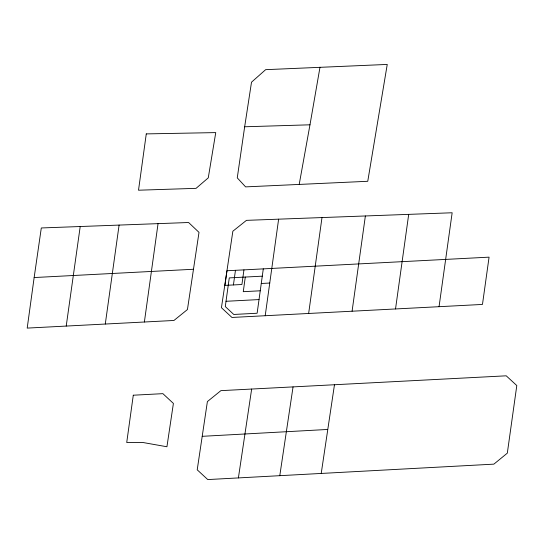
<?xml version="1.0" encoding="UTF-8"?>
<svg xmlns="http://www.w3.org/2000/svg" width="544" height="544" viewBox="0 0 544 544"><rect width="100%" height="100%" fill="white"/><g stroke="black" fill="none" stroke-linecap="round" stroke-linejoin="round"><path stroke-width="0.82" d="M34.15 277.549L27.2 328.1L173.944 320.47L187.442 309.543L199.009 232.376L188.598 222.51L41.303 227.963L34.15 277.549L193.501 269.26M158.052 223.632L144.378 322M278.623 219.171L265.207 315.744M308.645 313.473L321.994 217.573M395.529 308.944L408.7 214.377M439.056 306.68L452.152 212.765L246.452 220.354L232.859 231.214L221.435 307.693L231.948 317.458L482.467 304.436L489.076 257.156L226.964 270.756L224.93 285.382L241.917 284.498L243.95 269.872M80.213 226.515L66.212 326.087M105.284 324.034L119.095 225.08M233.424 284.94L235.457 270.314M245.296 277.052L243.263 291.679L260.243 290.795M263.296 268.858L257.128 313.242L233.77 314.459L225.284 306.571L229.269 277.889L262.276 276.168M365.371 215.975L352.084 311.209M244.664 126.779L237.266 177.861L245.596 186.884L367.758 181.288L387.246 64.43L265.642 69.666L251.512 82.185L244.664 126.779L309.978 124.807L319.994 67.218M321.218 473.443L493.877 464.141L507.321 453.145L516.8 385.546L506.226 375.816L220.891 390.646L207.393 401.574L197.214 469.819L207.76 479.57L321.218 473.443L334.472 384.737M238.394 477.924L251.654 389.055M279.786 475.694L293.053 386.886M299.248 184.171L309.978 124.807M327.597 429.461L202.212 436.322M261.263 283.485L269.749 283.043M226.018 301.294L259.026 299.574M146.268 133.899L138.516 190.21L196.064 188.346L208.27 177.854L215.75 132.6L146.268 133.899M133.287 395.209L126.725 442.496L143.058 442.524L166.933 446.76L173.4 403.424L162.887 393.659L133.287 395.209"/></g></svg>
